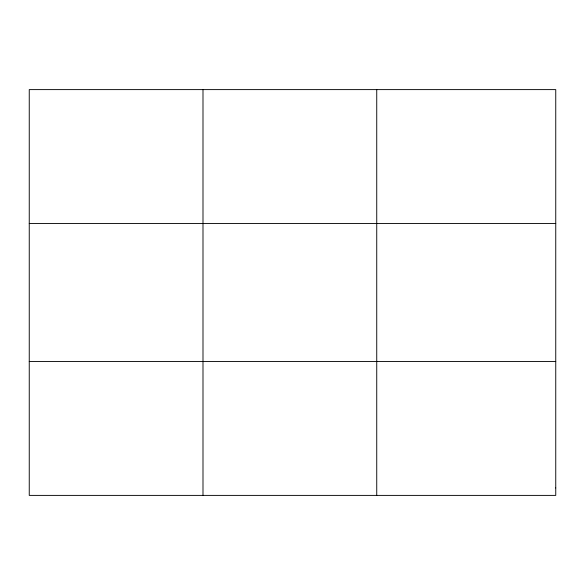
<?xml version="1.0" encoding="UTF-8"?>
<svg xmlns="http://www.w3.org/2000/svg" width="585" height="585" viewBox="0 0 585 585"><rect width="100%" height="100%" fill="white"/><g stroke="black" fill="none" stroke-linecap="round" stroke-linejoin="round"><path stroke-width="0.88" d="M202.995 89.607L202.995 495.393M376.74 89.607L376.74 495.393M29.25 223.514L555.75 223.514M29.25 361.486L555.75 361.486M555.75 487.956L555.75 495.393L29.25 495.393L29.25 89.607L555.75 89.607L555.75 487.956"/></g></svg>
